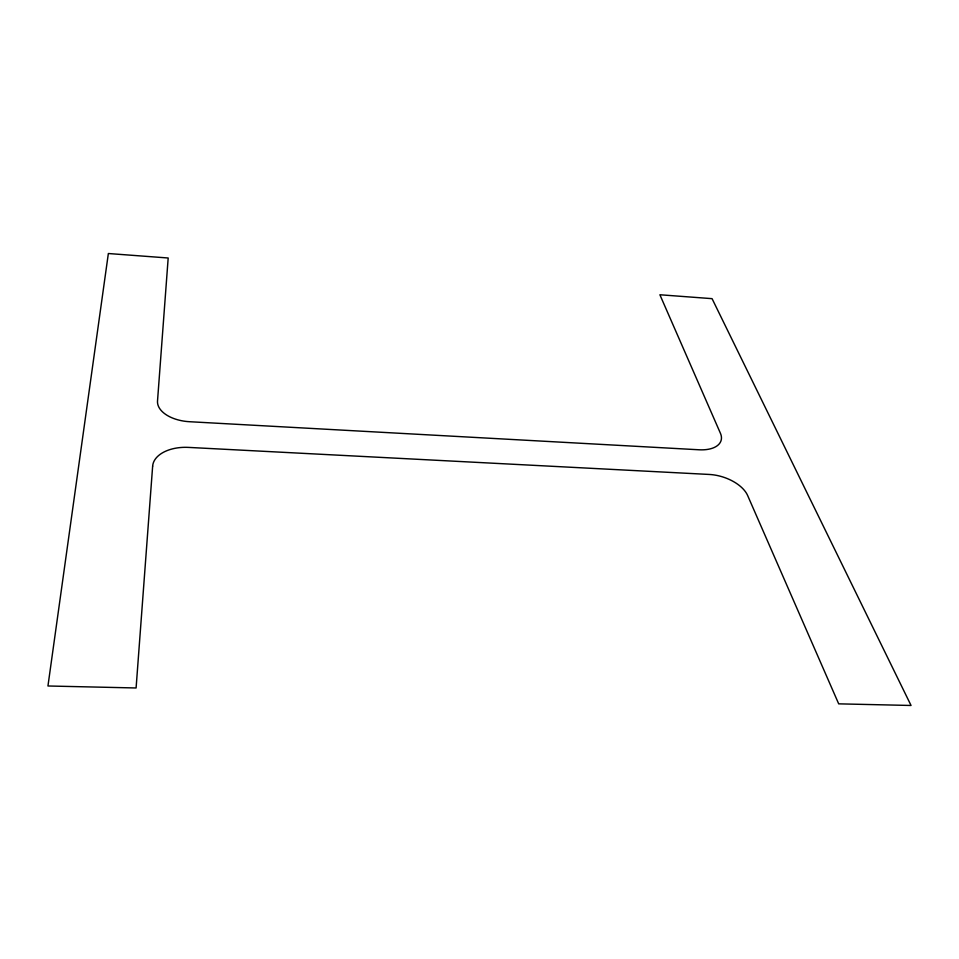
<?xml version="1.0" encoding="UTF-8"?>
<svg xmlns="http://www.w3.org/2000/svg" width="959" height="959" viewBox="0 0 959 959"><rect width="100%" height="100%" fill="white"/><g stroke="black" fill="none" stroke-linecap="round" stroke-linejoin="round"><path stroke-width="1.44" d="M152.649 466.134L136.094 687.975L47.95 685.985L108.355 253.524L168.185 257.995L157.516 400.982A32.834 18.545 3.6 0 0 189.594 421.72L699.099 449.783A30.688 16.435 16.1 0 0 720.425 433.276L659.888 294.761L712.069 298.657L911.05 705.476L838.693 703.846L747.66 495.563A32.57 18.269 17.6 0 0 709.264 474.453L188.467 447.397A34.824 20.87 3 0 0 152.649 466.134"/></g></svg>
